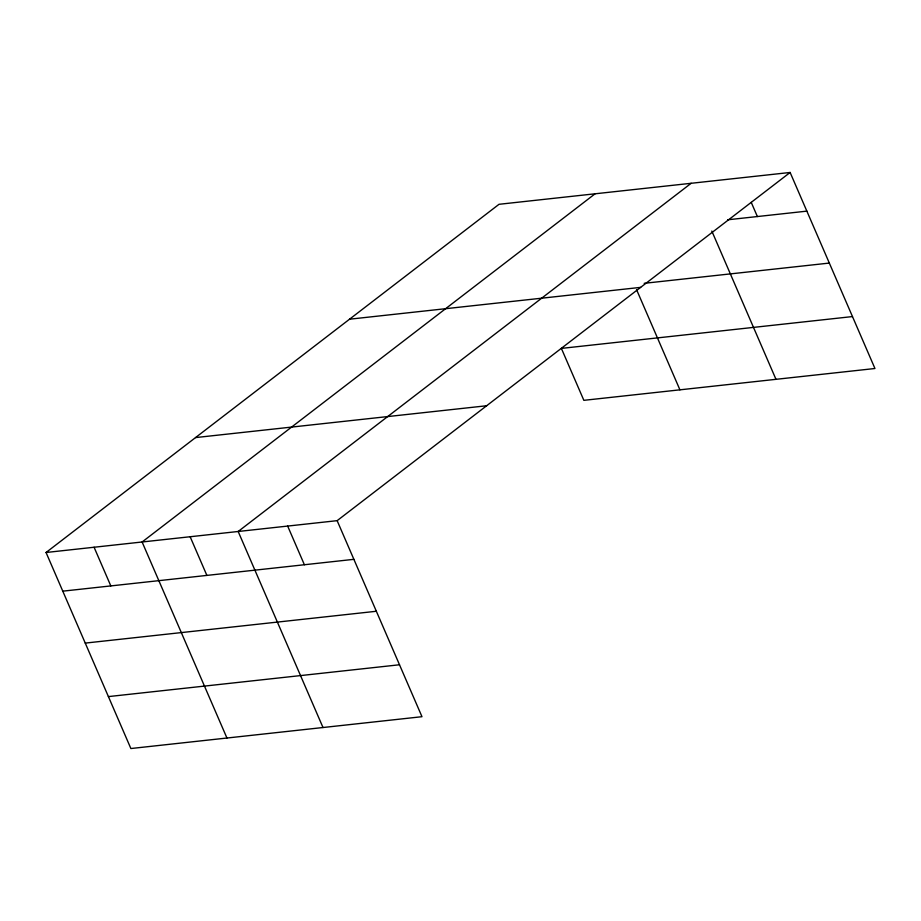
<?xml version="1.0" encoding="UTF-8"?>
<svg xmlns="http://www.w3.org/2000/svg" width="921" height="921" viewBox="0 0 921 921"><rect width="100%" height="100%" fill="white"/><g stroke="black" fill="none" stroke-linecap="round" stroke-linejoin="round"><path stroke-width="1.38" d="M46.05 552.496L337.144 520.664L421.979 716.699L130.874 748.531L46.05 552.496L499.021 204.301L790.126 172.469L874.95 368.504L583.856 400.336L561.384 348.403L852.478 316.571M595.081 193.801L142.11 541.997L226.946 738.02M691.153 183.291L238.171 531.486L323.006 727.521M337.144 520.664L790.126 172.469M727.671 219.797L806.854 211.139M644.182 283.323L829.326 263.072M349.543 319.207L640.636 287.375M195.528 437.59L486.622 405.758M62.789 591.167L353.883 559.335M85.25 643.1L376.355 611.268M108.413 696.598L399.507 664.766M751.237 202.378L757.373 216.55M711.818 231.056L775.977 379.325M636.549 289.62L679.917 389.825M287.663 526.075L304.39 564.746M190.14 536.736L206.88 575.406M94.08 547.247L110.819 585.917"/></g></svg>
